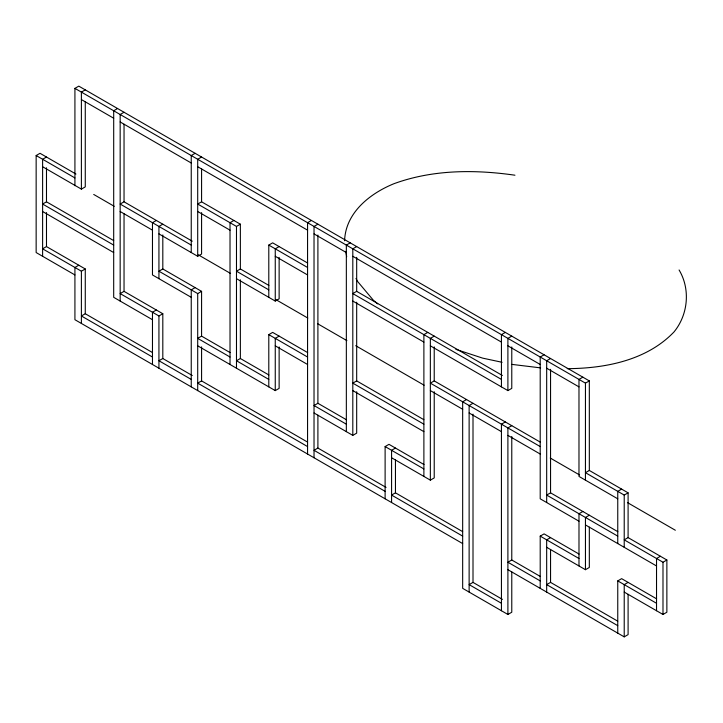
<?xml version="1.0" encoding="UTF-8"?>
<svg xmlns="http://www.w3.org/2000/svg" width="723" height="723" viewBox="0 0 723 723"><rect width="100%" height="100%" fill="white"/><g stroke="black" fill="none" stroke-linecap="round" stroke-linejoin="round"><path stroke-width="1.08" d="M152.472 319.711L113.692 297.325L113.701 110.764L117.578 108.531L589.326 380.904L589.326 470.456L628.097 492.842L628.097 537.614L666.868 560L666.868 612.236L662.991 614.469L624.22 592.083M120.163 301.057L120.163 114.496L124.04 112.264M191.243 252.553L191.243 155.544L195.12 153.303M201.581 212.625L201.581 254.044L197.704 256.285L197.704 159.268L201.581 157.036M230.022 364.482L230.022 222.702L233.9 220.461M307.564 454.035L307.564 222.702L311.441 220.461M314.026 457.767L314.026 226.435L317.903 224.193M385.115 498.807L385.115 446.57L388.992 444.329L423.967 464.528M391.577 502.539L391.577 450.302L395.454 448.061M423.886 476.421L423.886 334.641L427.763 332.399M434.225 391.721L434.225 477.912L430.348 480.153L430.348 338.364L434.225 336.132M501.437 386.868L501.437 334.641L505.314 332.399M511.776 571.938L511.776 612.236L507.898 614.469L462.666 588.35L462.666 401.798L466.543 399.557M546.678 502.539L546.678 360.75L550.546 358.518M578.987 565.964L578.987 513.728L582.865 511.495M589.326 527.166L589.326 567.465L585.449 569.697L585.449 517.46L589.326 515.228M585.44 480.153L585.449 383.145L74.921 88.378L78.798 86.136L117.578 108.531M344.591 240.768C345.513 212.716 369.932 193.475 393.981 183.696C432.616 169.553 474.668 169.417 514.948 175.21M85.269 89.869L81.392 92.11L81.392 189.119L85.269 186.877L85.269 101.807M74.921 274.939L36.15 252.553L36.15 155.535L40.027 153.303L75.951 174.044M46.489 157.036L42.612 159.268L42.612 256.276M46.489 167.79L46.489 201.807L42.612 204.049L113.692 245.088M85.269 268.965L46.489 246.579L42.612 248.82L81.392 271.206L85.269 268.965L85.269 313.737L152.454 352.535M192.273 241.202L124.04 201.807L120.163 204.049L191.243 245.088M78.798 265.233L74.921 267.474L74.921 319.711L462.666 543.579M156.349 220.461L152.472 222.702L152.472 274.939L191.243 297.325M162.811 224.193L158.933 226.435L158.933 278.671M240.361 224.193L201.581 201.807L197.704 204.049L236.484 226.435L240.361 224.193L240.361 268.965L268.866 285.431M85.269 313.737L81.392 315.978L152.472 357.026M192.273 375.526L162.811 358.518L162.811 313.737L124.04 291.351L120.163 293.592L158.933 315.978L158.933 368.215M201.581 291.351L162.811 268.965L158.933 271.206L197.704 293.592L201.581 291.351L201.581 336.132L230.095 352.589M156.349 310.013L152.472 312.246L152.472 364.482M195.12 287.618L191.243 289.86L191.243 386.868M268.793 297.325L268.793 245.088L272.67 242.847L307.646 263.045M158.933 315.978L162.811 313.737M240.361 268.965L236.484 271.206L268.793 289.86M279.132 246.579L275.255 248.82L275.255 301.057L279.132 298.816L279.132 257.406M350.221 242.847L346.344 245.088L346.344 431.649M162.811 358.518L158.933 360.75L191.243 379.412M201.581 336.132L197.704 338.364L230.022 357.017M356.683 246.579L352.806 248.82L352.806 435.373L356.683 433.14L356.683 391.721M268.793 386.868L268.793 334.641L272.67 332.399L307.646 352.589M201.581 346.877L201.581 380.904L197.704 383.136L307.564 446.57M240.361 279.801L240.361 358.518L236.484 360.75L268.793 379.412M279.132 336.132L275.255 338.364L275.255 390.601L279.132 388.368L279.132 346.95M356.683 257.334L356.683 291.351L352.806 293.592L501.437 379.412M346.416 419.747L317.903 403.289L314.026 405.531L346.344 424.184M356.683 302.187L356.683 380.904L352.806 383.145L423.886 424.184M386.073 487.419L317.903 448.061L314.026 450.302L385.115 491.342M540.289 442.133L434.225 380.904L430.348 383.145L540.208 446.57M511.776 336.132L507.898 338.364L507.898 390.601L511.776 388.368L511.776 346.95M544.085 354.785L540.208 357.026L540.208 498.807L578.978 521.193M473.005 403.289L469.128 405.531L469.128 592.083M505.314 421.943L501.437 424.184L501.437 610.736M582.865 377.171L578.978 379.412L578.978 476.421L617.758 498.807M395.454 459.909L395.454 492.833L391.577 495.074L462.666 536.123M511.776 425.675L507.898 427.917L507.898 614.469M585.449 383.145L589.326 380.904M550.555 369.345L550.555 492.833L546.678 495.074L617.758 536.123M589.326 470.456L585.449 472.688L624.22 495.074L628.097 492.842M540.208 588.35L540.208 536.114L544.094 533.881L579.06 554.071M621.635 489.11L617.758 491.342L617.758 543.579M502.467 599.394L473.005 582.386L469.128 584.627L501.437 603.28M540.289 576.457L511.776 560L507.898 562.232L540.208 580.894M550.555 537.614L546.669 539.846L546.678 592.083M550.555 549.462L550.555 582.386L546.678 584.618L617.758 625.666M628.097 537.614L624.22 539.846L662.991 562.241L666.868 560M617.758 633.131L617.758 580.894L621.635 578.653L656.611 598.843M660.406 556.267L656.529 558.508L656.529 610.745M628.097 582.386L624.22 584.627L624.22 636.864L628.097 634.622L628.097 594.324M567.248 368.667C605.223 368.45 646.778 360.425 674.035 331.911C688.16 314.641 690.582 289.2 679.078 269.968M540.623 367.88L511.812 364.374M502.105 362.295L482.684 358.138L455.879 349.354M81.392 99.575L113.692 118.229M120.163 121.961L191.243 163M197.704 166.733L307.564 230.167M314.026 233.9L346.344 252.553M352.806 256.285L501.437 342.096M507.898 345.829L540.208 364.482M546.678 368.215L578.978 386.877M356.683 291.351L502.395 375.481M268.793 245.088L307.564 267.474M197.704 211.505L230.022 230.167M275.255 256.285L307.564 274.939M352.806 301.057L423.886 342.096M430.348 345.829L507.898 390.601M36.15 155.535L74.921 177.93M93.719 194.451L114.243 206.308M198.31 254.839L230.574 273.466M275.535 299.43L307.799 318.048M317.569 323.696L346.895 340.623M355.698 345.702L424.121 385.214M550.221 458.011L579.548 474.948M627.447 502.593L675.345 530.248M42.612 166.733L81.392 189.119M120.163 211.505L152.472 230.167M158.933 233.891L197.704 256.285M236.484 278.671L275.255 301.057M430.348 390.601L462.666 409.263M469.128 412.987L501.437 431.649M507.898 435.382L540.208 454.035M46.489 201.807L113.683 240.596M356.683 380.904L423.868 419.702M550.555 492.833L617.831 531.685M268.793 334.641L307.564 357.026M42.612 211.505L113.692 252.553M275.255 345.829L307.564 364.482M352.806 390.601L423.886 431.649M585.449 524.925L656.529 565.964M240.361 358.518L268.866 374.975M385.115 446.57L423.886 468.956M540.208 536.114L578.978 558.508M617.758 580.894L656.529 603.28M197.704 345.829L275.255 390.601M314.026 412.987L352.806 435.373M391.577 457.758L430.348 480.153M546.678 547.311L585.449 569.697M550.555 582.386L617.74 621.174M201.581 380.904L307.555 442.087M395.454 492.833L462.648 531.631M507.898 569.697L624.22 636.864M377.695 303.868L373.42 300.307L357.487 281.346L356.005 278.436M345.739 251.36L346.679 256.656M662.991 562.241L662.991 614.469M624.22 495.074L624.22 547.311M511.776 436.502L511.776 560M473.005 414.143L473.005 582.386M434.225 346.886L434.225 380.904M317.903 235.047L317.903 403.289M317.903 415.138L317.903 448.061M236.484 226.435L236.484 368.215M201.581 168.884L201.581 201.807M197.704 293.592L197.704 390.601M162.811 234.948L162.811 268.965M124.04 124.22L124.04 201.807M124.04 213.764L124.04 291.351M81.392 271.206L81.392 323.443M74.921 88.378L74.921 185.712M46.489 212.562L46.489 246.579"/></g></svg>
